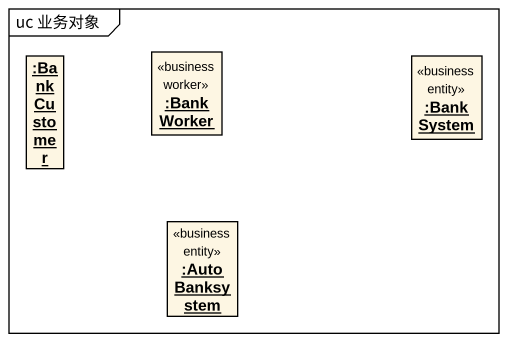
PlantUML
@startuml
mainframe uc 业务对象
hide circle
hide empty members
object ":BankCustomer" as BankCustomer
object ":BankWorker" as BankWorker <<business worker>>
object ":BankSystem" as BankSystem <<business entity>>
object ":AutoBanksystem" as AutoBanksystem <<business entity>>
@enduml
